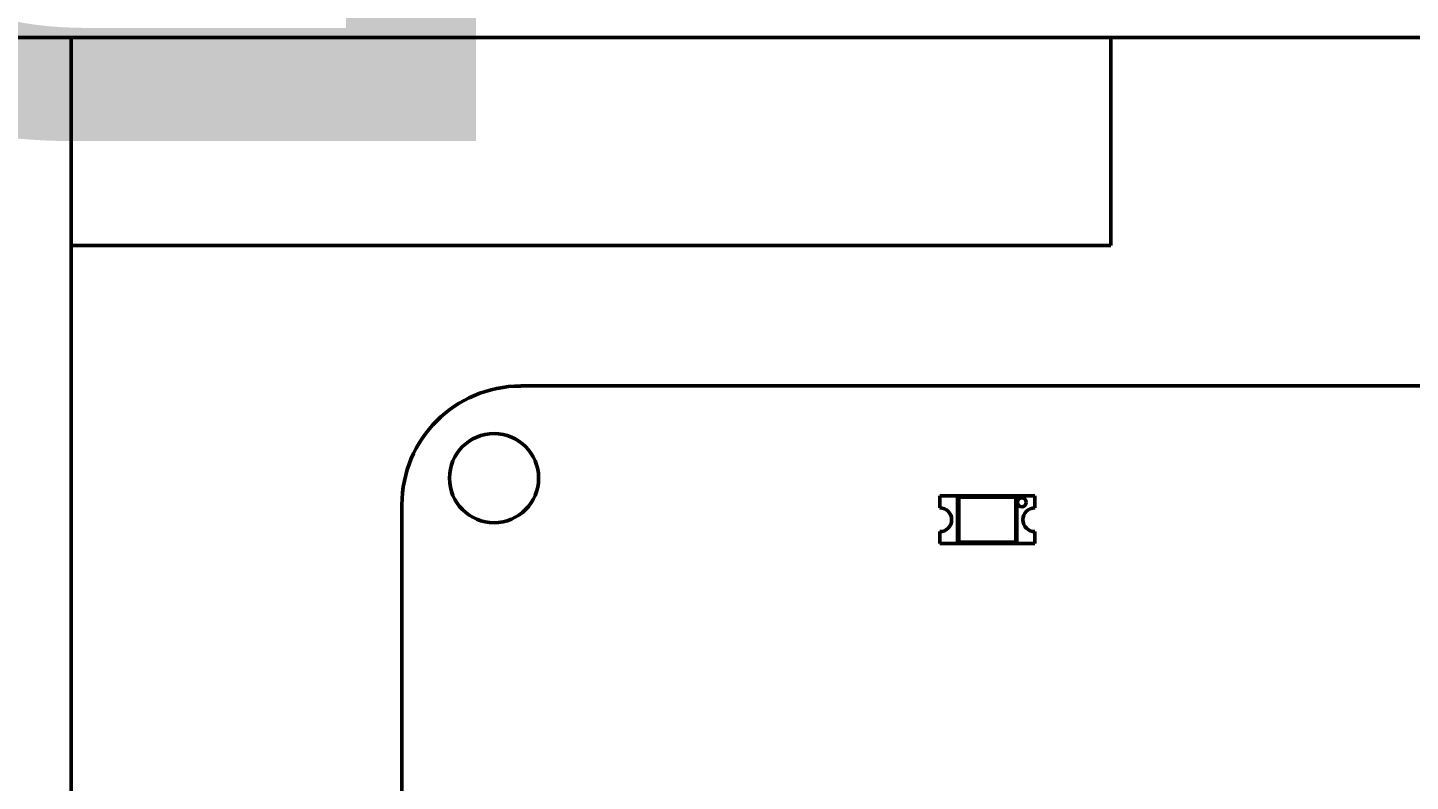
# Model space of a CAD drawing. Header units: millimetres. Extents: x -309 to 752, y -52 to 188.
# Drawn here: x 8.54 to 55.08, y 120.97 to 146.33 of the extents above; entities that cross this region are included whole.
import ezdxf
from ezdxf.enums import TextEntityAlignment as Align

# ---------------------------------------------------------------- set-up
doc = ezdxf.new("R2018")
doc.units = ezdxf.units.MM
doc.header["$LTSCALE"] = 0.5
for name, color, linetype, lineweight in [('Видимый контур (ГОСТ)', 7, 'Continuous', 50), ('Кромка (ГОСТ)', 7, 'Continuous', 50), ('Обозначение (ГОСТ)', 7, 'Continuous', 25), ('Эскизная геометрия (ГОСТ)', 7, 'Continuous', 50)]:
    doc.layers.add(name, color=color, linetype=linetype, lineweight=lineweight)
doc.styles.add('Альтернативный текст (ГОСТ)', font='', dxfattribs={"width": 0.8})
doc.styles.get('Альтернативный текст (ГОСТ)').set_extended_font_data('Arial', italic=True)

# ---------------------------------------------------------------- blocks, each defined once
blk = doc.blocks.new('Рамки ГОСТ - Рамка')
at = {"layer": 'Кромка (ГОСТ)'}
for p, q in [((415, 292), (20, 292)), ((20, 292), (20, 5))]:
    blk.add_line(p, q, dxfattribs=at)
blk = doc.blocks.new('ГОСТ - Доп. графы 2')
at = {"layer": 'Эскизная геометрия (ГОСТ)'}
for p, q in [((-12, 0), (-12, 120)), ((-12, 120), (0, 120)), ((-7, 0), (-7, 120)), ((-12, 60), (0, 60)), ((0, 0), (-12, 0))]:
    blk.add_line(p, q, dxfattribs=at)
at = {"layer": 'Обозначение (ГОСТ)', "char_height": 3.17, "attachment_point": 5, "rotation": 90, "style": 'Альтернативный текст (ГОСТ)'}
for s, insert, width in [('\\fGOST Common|b0|i1;\\H3.1700;Перв. примен.', (-9.187, 90.049), 60.01429), ('\\fGOST Common|b0|i1;\\H3.1700;Справ. №', (-9.104, 29.999), 59.93572)]:
    blk.add_mtext(s, dxfattribs=dict(at, insert=insert, width=width))
at = {"layer": 'Обозначение (ГОСТ)', "lineweight": 30, "flags": 17}
for tag, p in [('Первичная_применяемость', (-3.651, 90.027)), ('Справочный_номер', (-3.551, 30.017))]:
    blk.add_attdef(tag, text='', height=3.17, rotation=90, dxfattribs=at).set_placement(p, align=Align.MIDDLE_CENTER)
blk = doc.blocks.new('ГОСТ - Доп. графы 3')
at = {"layer": 'Эскизная геометрия (ГОСТ)'}
for p, q in [((0, 0), (70, 0)), ((70, 0), (70, -14)), ((70, -14), (0, -14))]:
    blk.add_line(p, q, dxfattribs=at)
at = {"layer": 'Обозначение (ГОСТ)', "lineweight": 30}
blk.add_attdef('ОБОЗНАЧЕНИЕ', text='', height=5, rotation=180, dxfattribs=at).set_placement((34.942, -6.968), align=Align.MIDDLE_CENTER)

msp = doc.modelspace()

# ---------------------------------------------------------------- linework, layer by layer
at = {"layer": 'Видимый контур (ГОСТ)'}
for p, q in [((25.136, 134.276), (95.936, 134.276)), ((39.236, 130.176), (39.236, 130.576)), ((39.236, 130.576), (39.836, 130.576)), ((39.836, 130.576), (41.836, 130.576)), ((39.836, 128.976), (39.836, 130.576)), ((39.836, 130.576), (39.878, 130.534)), ((39.878, 130.534), (41.794, 130.534)), ((39.878, 129.018), (39.878, 130.534)), ((41.794, 130.534), (41.836, 130.576)), ((41.794, 129.018), (41.794, 130.534)), ((42.436, 130.576), (41.836, 130.576)), ((41.836, 130.576), (41.836, 128.976)), ((42.436, 130.176), (42.436, 130.576)), ((21.136, 90.658), (21.136, 130.276)), ((39.236, 129.376), (39.236, 128.976)), ((42.436, 128.976), (42.436, 129.376)), ((39.236, 128.976), (39.836, 128.976)), ((39.878, 129.018), (39.836, 128.976)), ((41.836, 128.976), (39.836, 128.976)), ((41.794, 129.018), (39.878, 129.018)), ((41.836, 128.976), (41.794, 129.018)), ((41.836, 128.976), (42.436, 128.976))]:
    msp.add_line(p, q, dxfattribs=at)
for centre, radius in [((24.236, 131.176), 1.5), ((41.999, 130.36), 0.149)]:
    msp.add_circle(centre, radius, dxfattribs=at)
for centre, radius, start, end in [((25.137, 130.274), 4.001, 90.0208, 179.9792), ((39.236, 129.776), 0.4, 270, 90), ((42.436, 129.776), 0.4, 90, 270)]:
    msp.add_arc(centre, radius, start, end, dxfattribs=at)

# ---------------------------------------------------------------- block references
ref = msp.add_blockref('ГОСТ - Доп. графы 3', (10, 146), dxfattribs=dict(xscale=0.5, yscale=0.5, zscale=0.5))
lines = msp.add_mtext('PCBDiplomPCB', dxfattribs={"layer": 'Обозначение (ГОСТ)', "insert": (27.471, 142.516), "char_height": 35.06242, "attachment_point": 1, "rotation": 180})
ref.add_attrib('ОБОЗНАЧЕНИЕ', '', (27.471, 142.516)).embed_mtext(lines)
at = {"xscale": 0.5, "yscale": 0.5, "zscale": 0.5}
for name, p in [('Рамки ГОСТ - Рамка', (0, 0)), ('ГОСТ - Доп. графы 2', (10, 86))]:
    msp.add_blockref(name, p, dxfattribs=at)

doc.saveas('drawing.dxf')
